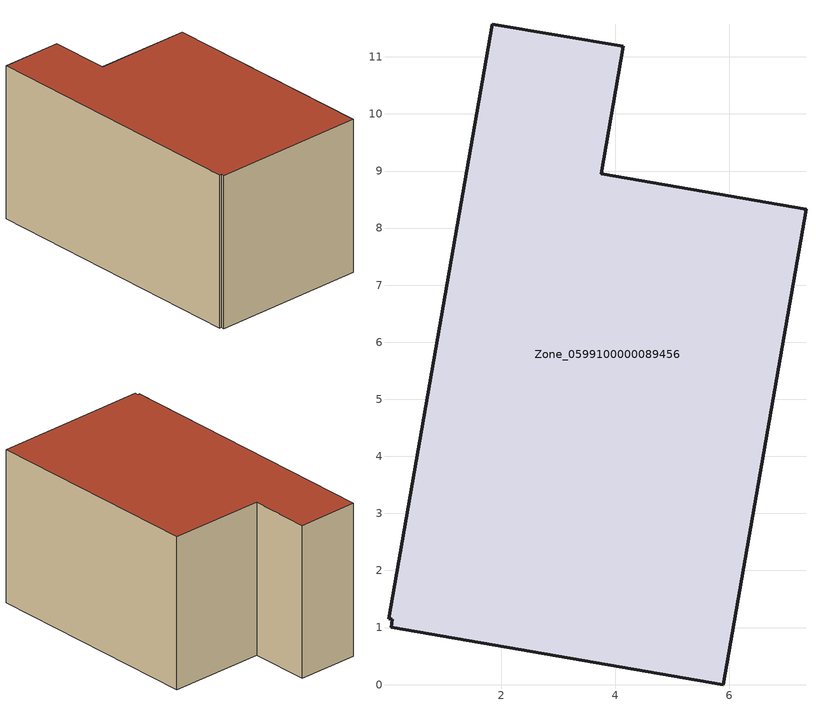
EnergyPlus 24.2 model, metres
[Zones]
Zone_0599100000089456
 floor ground (C_G): 0.03,1.16 1.84,11.57 4.14,11.19 3.75,8.95 7.34,8.33 5.89,0 0.07,1.01 0.09,1.15 z0
 wall outside (C_F): 5.89,0 7.34,8.33 3.75,8.95 4.14,11.19 1.84,11.57 0.03,1.16 0.09,1.15 0.07,1.01 5.89,0 z0:5.83
 roof outside (C_R): 0.09,1.15 0.07,1.01 5.89,0 7.34,8.33 3.75,8.95 4.14,11.19 1.84,11.57 0.03,1.16 z5.83
[BUILDING]
Pand.0599100000089456: North Axis=0; Terrain=City; Loads Convergence Tolerance Value=0.04; Temperature Convergence Tolerance Value=0.4; Solar Distribution=FullExterior; Maximum Number of Warmup Days=25; Minimum Number of Warmup Days=1
[Site:Location]
Rotterdam.The.Hague.AP_ZH_NLD Design_Conditions: Latitude=51.96; Longitude=4.45; Time Zone=1; Elevation=-4.5
[SITE:GROUNDTEMPERATURE:BUILDINGSURFACE]
18, 18, 18, 18, 18, 18, 18, 18, 18, 18, 18, 18
[MATERIAL] Thermal Absorptance=0.9; Solar Absorptance=0.7; Visible Absorptance=0.7
Name | Roughness | Thickness | Conductivity | Density | Specific Heat
G.TC.1946-1964 | MediumSmooth | 0.15 | 1 | 540 | 1210
F.TC.1946-1964 | Rough | 0.3 | 0.857143 | 1920 | 840
R.TC.1946-1964 | MediumRough | 0.2 | 0.235294 | 1500 | 1000
[CONSTRUCTION]
C_G: G.TC.1946-1964
C_F: F.TC.1946-1964
C_R: R.TC.1946-1964
[ZONE]
Zone_0599100000089456: Type=1; Multiplier=1; Ceiling Height=Autocalculate; Volume=Autocalculate; Floor Area=autocalculate; Part of Total Floor Area=Yes
[ZONEINFILTRATION:DESIGNFLOWRATE]
Infil_Zone_0599100000089456: Zone or ZoneList or Space or SpaceList=Zone_0599100000089456; Schedule=AlwaysOn; Design Flow Rate Calculation Method=Flow/Area; Flow Rate per Floor Area=0.003; Constant Term Coefficient=1; Temperature Term Coefficient=0; Velocity Term Coefficient=0; Velocity Squared Term Coefficient=0
[HVACTEMPLATE:ZONE:IDEALLOADSAIRSYSTEM]
Zone_0599100000089456: Maximum Heating Supply Air Temperature=50; Minimum Cooling Supply Air Temperature=13; Maximum Heating Supply Air Humidity Ratio=0.0156; Minimum Cooling Supply Air Humidity Ratio=0.0077; Heating Limit=NoLimit; Cooling Limit=NoLimit; Dehumidification Control Type=ConstantSensibleHeatRatio; Cooling Sensible Heat Ratio=0.7; Dehumidification Setpoint=60; Humidification Control Type=None; Humidification Setpoint=30; Outdoor Air Method=None; Outdoor Air Flow Rate per Person=0.00944; Outdoor Air Flow Rate per Zone Floor Area=0; Outdoor Air Flow Rate per Zone=0; Demand Controlled Ventilation Type=None; Outdoor Air Economizer Type=NoEconomizer; Heat Recovery Type=None; Sensible Heat Recovery Effectiveness=0.7; Latent Heat Recovery Effectiveness=0.65
[ZONECONTROL:THERMOSTAT]
ThermostatControl_Zone_0599100000089456: Zone or ZoneList=Zone_0599100000089456; Control Type Schedule=DualSetpointControlType; Control 1=Thermostat_Zone_0599100000089456; Temperature Difference Between Cutout And Setpoint=0
[THERMOSTATSETPOINT:DUALSETPOINT]
Thermostat_Zone_0599100000089456: Heating Setpoint Temperature Schedule=HeatingSetpoint_Zone_0599100000089456; Cooling Setpoint Temperature Schedule=CoolingSetpoint_Zone_0599100000089456
[SCHEDULE:COMPACT]
HeatingSetpoint_Zone_0599100000089456: Through: 12/31, For: AllDays, Until: 24:00, 21
CoolingSetpoint_Zone_0599100000089456: Through: 12/31, For: AllDays, Until: 24:00, 24
DualSetpointControlType: Through: 12/31, For: AllDays, Until: 24:00, 4
AlwaysOn: Through: 12/31, For: AllDays, Until: 24:00, 1
